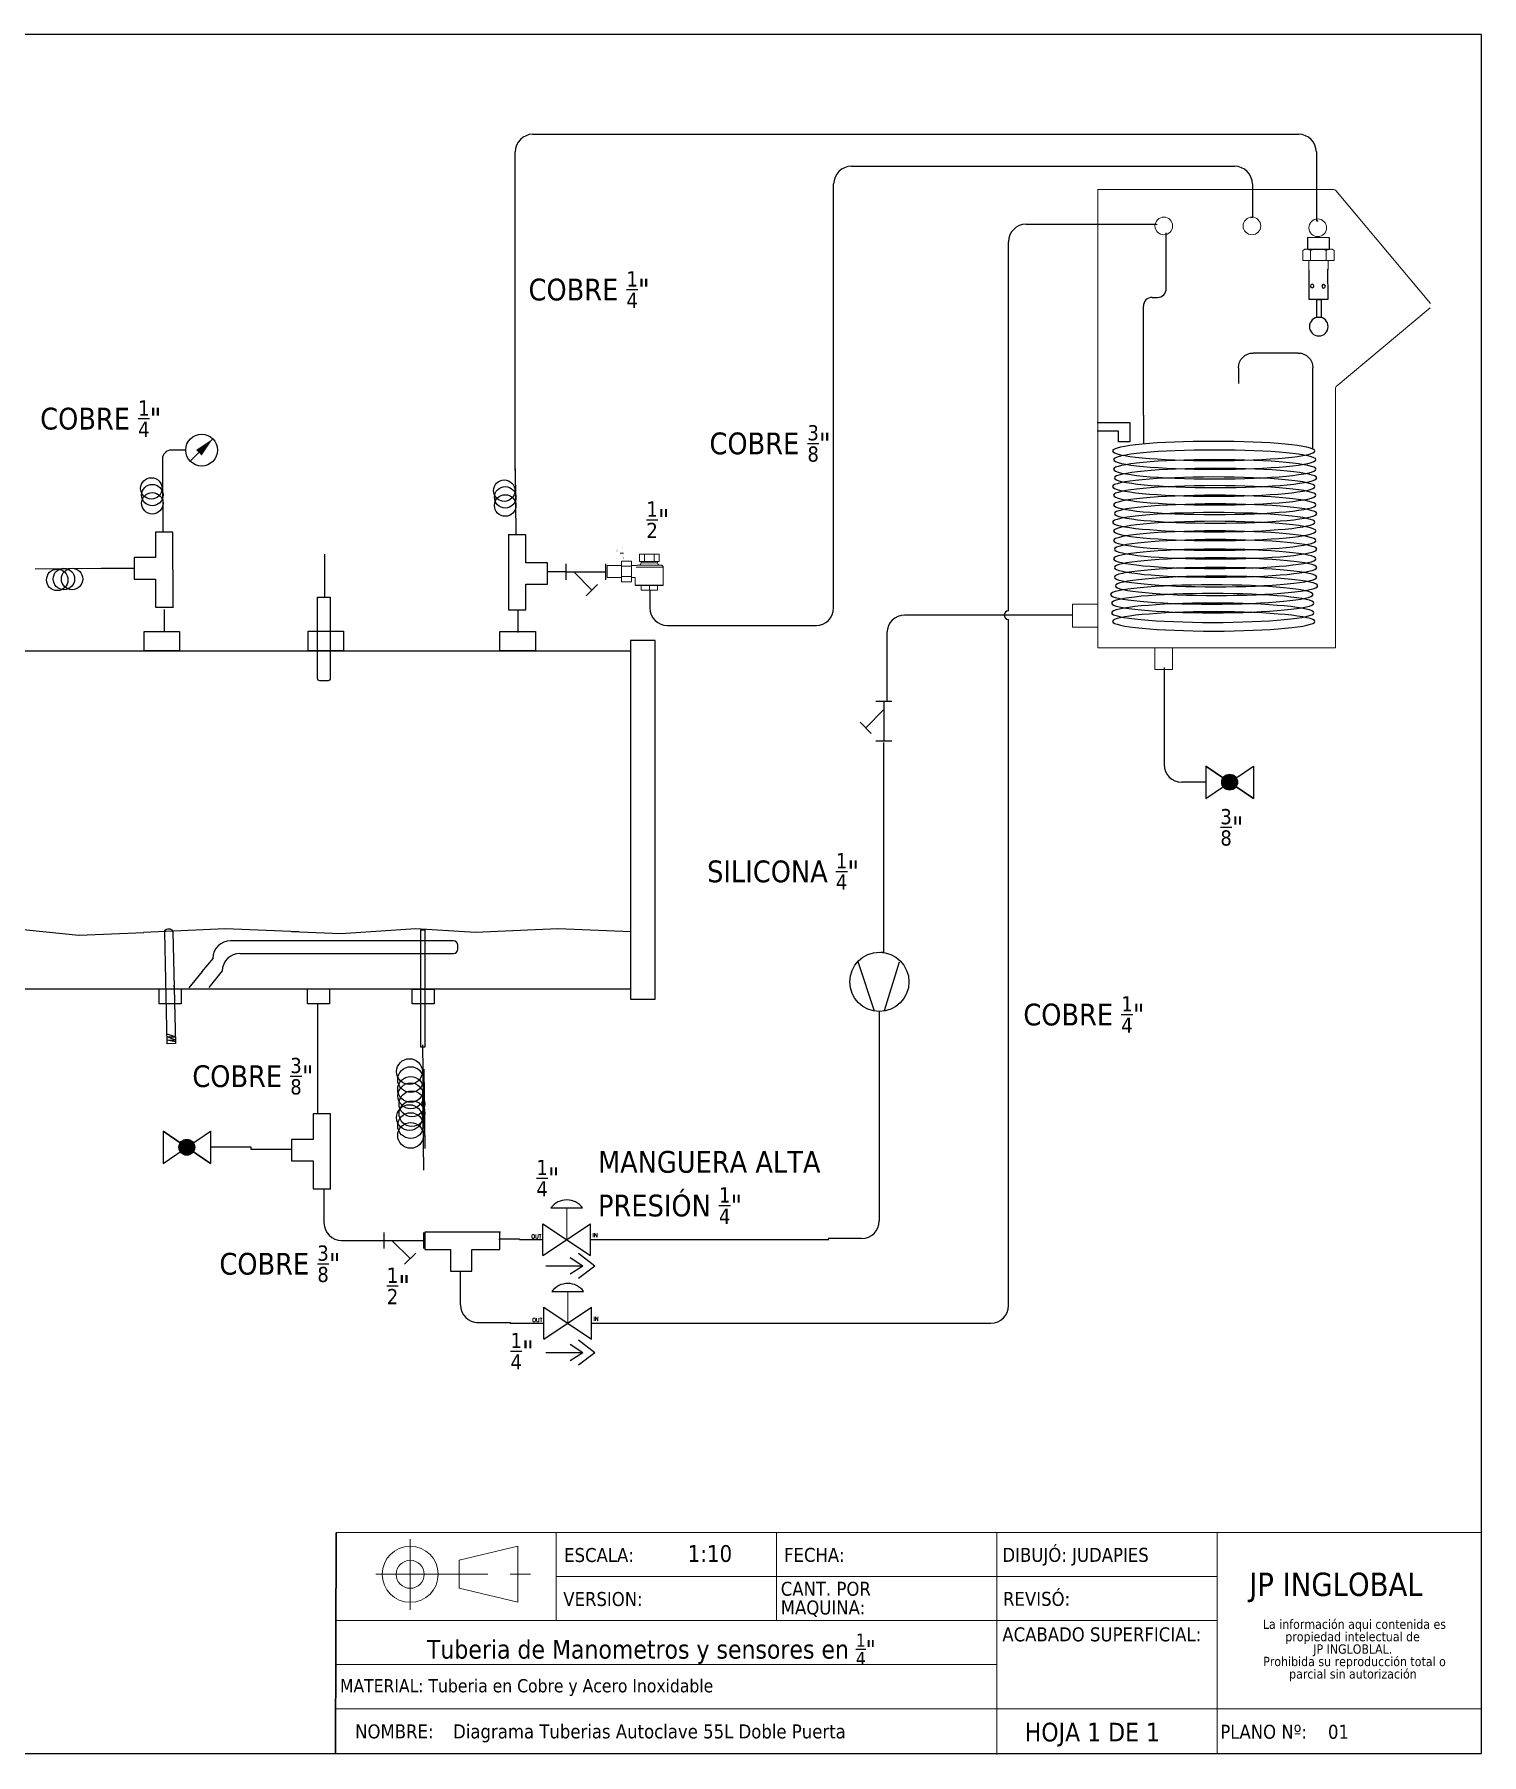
# Model space of a CAD drawing. Header units: millimetres. Extents: x 15 to 265, y 10 to 205.
# Drawn here: x 100.8 to 265, y 9.9 to 205 of the extents above; entities that cross this region are included whole.
import ezdxf
from ezdxf.enums import TextEntityAlignment as Align

# ---------------------------------------------------------------- set-up
doc = ezdxf.new("R2010")
doc.units = ezdxf.units.MM
doc.linetypes.add('CENTERX2', pattern=[20.32, 12.7, -2.54, 2.54, -2.54])
for name, color, linetype in [('CONTORNO', 179, 'Continuous'), ('SYMS', 7, 'Continuous'), ('TERMS', 123, 'Continuous'), ('WIRENO', 250, 'Continuous'), ('WIRES', 7, 'Continuous')]:
    doc.layers.add(name, color=color, linetype=linetype)
doc.styles.add('SLDTEXTSTYLE0', font='tahoma.ttf')
doc.styles.add('SLDTEXTSTYLE1', font='tahomabd.ttf')
doc.styles.get("Standard").update_dxf_attribs({"font": 'tahoma.ttf'})
doc.styles.add('WD', font='romans.shx')

# ---------------------------------------------------------------- blocks, each defined once
blk = doc.blocks.new('SW_NOTE_2')
at = {"layer": 'CONTORNO', "color": 0, "char_height": 1.0583, "attachment_point": 2, "style": 'SLDTEXTSTYLE0'}
for s, insert in [('La información aqui contenida es ', (10.29, 1.34)), ('propiedad intelectual de', (10.08, -0.07)), ('JP INGLOBLAL.', (10.1, -1.48)), ('Prohibida su reproducción total o ', (10.3, -2.89)), ('parcial sin autorización', (10.12, -4.3))]:
    blk.add_mtext(s, dxfattribs=dict(at, insert=insert))
blk = doc.blocks.new('SW_NOTE_4')
at = {"color": 0, "linetype": 'Continuous', "lineweight": 0, "char_height": 1.587, "attachment_point": 1, "style": 'SLDTEXTSTYLE0'}
for s, insert in [('CANT. POR ', (0, 2.02)), ('MAQUINA:', (0, -0.1))]:
    blk.add_mtext(s, dxfattribs=dict(at, insert=insert))
blk = doc.blocks.new('TanqueDoblePuerta')
at = {"layer": 'WIRENO'}
for points in [[(276.38, 138.92), (273.54, 138.92), (273.54, 97.82), (276.38, 97.82)], [(350.35, 138.92), (347.52, 138.92), (347.52, 97.82), (350.35, 97.82)], [(276.38, 137.74), (347.52, 137.74), (347.52, 99), (276.38, 99)]]:
    blk.add_lwpolyline(points, close=True, dxfattribs=at)
blk = doc.blocks.new('HGVA1_DIAPHRAGM_VALVE2')
at = {"color": 7, "linetype": 'Continuous', "lineweight": 0, "ltscale": 3.2258}
for p, q in [((-0.25, 0.5), (0.25, 0.5)), ((0, 0), (0, 0.5))]:
    blk.add_line(p, q, dxfattribs=at)
for p, q in [((-0.375, -0.25), (-0.375, 0.25)), ((-0.375, -0.25), (0.375, 0.25)), ((-0.375, 0.25), (0.375, -0.25)), ((0.375, -0.25), (0.375, 0.25))]:
    blk.add_line(p, q)
at = {"ltscale": 25.4, "flags": 128}
blk.add_lwpolyline([(0.25, 0.5, 0.5), (-0.25, 0.5)], format="xyb", close=True, dxfattribs=at)
at = {"style": 'WD', "flags": 1}
for tag, p in [('INST', (-0.469, 0.748)), ('LOC', (-0.469, 0.587)), ('TAG1', (-0.469, 0.378))]:
    blk.add_attdef(tag, text='', height=0.125, dxfattribs=at).set_placement(p, align=Align.RIGHT)
at = {"style": 'WD'}
blk.add_attdef('XREF', text='', height=0.0625, rotation=0.0625, dxfattribs=at).set_placement((0.518, 0.271), align=Align.TOP_CENTER)
blk.add_attdef('TERM01', text='', height=0.0625, dxfattribs=at).set_placement((-0.399, 0.018), align=Align.RIGHT)
for tag, p, height in [('X4TERM01', (-0.375, 0), 0.005), ('X1TERM02', (0.375, 0), 0.005), ('TERM02', (0.406, 0.036), 0.0625), ('RATING1', (0.388, -0.162), 0.125), ('DESC1', (0.388, -0.378), 0.125), ('DESC2', (0.388, -0.562), 0.125), ('WDTAGALT', (0.388, -0.907), 0.125), ('DESC3', (0.388, -0.752), 0.125)]:
    blk.add_attdef(tag, p, '', height=height, dxfattribs=at)
at = {"style": 'WD', "flags": 1}
for tag, p in [('WDTYPE', (-0.154, -0.127)), ('FAMILY', (-0.143, -0.17)), ('CAT', (-0.143, -0.215)), ('MFG', (-0.141, -0.246)), ('ASSYCODE', (-0.113, -0.275))]:
    blk.add_attdef(tag, text='', height=0.01, dxfattribs=at).set_placement(p, align=Align.CENTER)
blk = doc.blocks.new('HST1_STRAINER_Y_TYPE')
at = {"ltscale": 3.2258}
for p, q in [((0, 0.125), (0, -0.125)), ((0.625, 0.125), (0.625, -0.125)), ((0, 0), (0.625, 0)), ((0.125, 0), (0.412, -0.287)), ((0.324, -0.376), (0.501, -0.199))]:
    blk.add_line(p, q, dxfattribs=at)
at = {"style": 'WD', "flags": 1}
for tag, height, p in [('INST', 0.125, (0.33, 0.71)), ('LOC', 0.125, (0.306, 0.549)), ('TAG1', 0.125, (0.324, 0.34)), ('FAMILY', 0.01, (1.09, 0.044)), ('CAT', 0.01, (1.09, -0.001)), ('WDTYPE', 0.01, (1.102, -0.093)), ('MFG', 0.01, (1.092, -0.032)), ('ASSYCODE', 0.01, (1.12, -0.061))]:
    blk.add_attdef(tag, text='', height=height, dxfattribs=at).set_placement(p, align=Align.CENTER)
at = {"style": 'WD'}
for tag, height, p in [('WDTAGALT', 0.125, (0.035, 0.2)), ('TERM01', 0.0625, (-0.024, 0.018))]:
    blk.add_attdef(tag, text='', height=height, dxfattribs=at).set_placement(p, align=Align.RIGHT)
for tag, p, height in [('RATING1', (0.6, 0.18), 0.125), ('X4TERM01', (0, 0), 0.005), ('X1TERM03', (0.625, 0), 0.005), ('TERM03', (0.632, 0.013), 0.0625), ('DESC1', (-0.666, -0.258), 0.125), ('DESC2', (-0.666, -0.442), 0.125), ('DESC3', (-0.666, -0.632), 0.125), ('X8TERM02', (0.412, -0.287), 0.005), ('TERM02', (0.447, -0.365), 0.0625)]:
    blk.add_attdef(tag, p, '', height=height, dxfattribs=at)
blk.add_attdef('XREF', text='', height=0.0625, rotation=0.0625, dxfattribs=at).set_placement((0.649, -0.434), align=Align.TOP_CENTER)
blk = doc.blocks.new('TT')
at = {"layer": 'WIRENO'}
for p, q in [((59.03, 150.75), (59.05, 142.17)), ((61.02, 150.66), (59.05, 150.66)), ((61.02, 147.48), (61.02, 150.66)), ((63.45, 147.48), (61.02, 147.48)), ((63.45, 145.05), (63.45, 147.48)), ((61.02, 142.17), (61.02, 145.05)), ((61.02, 145.05), (63.45, 145.05)), ((59.05, 142.17), (61.02, 142.17))]:
    blk.add_line(p, q, dxfattribs=at)
blk = doc.blocks.new('Nivel')
at = {"layer": 'WIRENO'}
for p, q in [((103.38, 60.01), (103.74, 61.39)), ((103.74, 61.39), (103.74, 60.1)), ((103.74, 60.1), (104.25, 61.39)), ((104.25, 61.39), (104.25, 60.07)), ((104.25, 60.07), (104.74, 61.36))]:
    blk.add_line(p, q, dxfattribs=at)
blk.add_lwpolyline([(103.12, 61.39), (121.77, 61.39, -0.414214), (122.27, 60.89), (122.27, 60.54, -0.414214), (121.77, 60.04), (103.12, 60.04)], format="xyb", close=True, dxfattribs=at)
blk = doc.blocks.new('ColaMarrano')
at = {"layer": 'WIRENO'}
blk.add_line((96.3, 200.92), (96.42, 188.45), dxfattribs=at)
for centre in [(94.22, 196.73), (94.4, 195.47), (94.4, 193.92)]:
    blk.add_circle(centre, 2.03, dxfattribs=at)
blk = doc.blocks.new('termos')
at = {"layer": 'WIRENO'}
blk.add_lwpolyline([(133.51, 89.72), (133.96, 89.72), (133.96, 76.41), (133.51, 76.41)], close=True, dxfattribs=at)
at = {"layer": 'WIRENO', "xscale": 0.72, "yscale": 0.72, "zscale": 0.72}
for p in [(64.38, -68.01), (64.53, -70.76), (64.38, -73.23)]:
    blk.add_blockref('ColaMarrano', p, dxfattribs=at)
blk = doc.blocks.new('Bomba Vacio')
at = {"layer": 'WIRENO'}
for p, q in [((222.52, 152.69), (218.83, 163.9)), ((224.82, 152.84), (228.2, 163.9))]:
    blk.add_line(p, q, dxfattribs=at)
blk.add_circle((223.65, 159.36), 6.72, dxfattribs=at)
blk = doc.blocks.new('reservorioInox')
at = {"color": 7, "linetype": 'Continuous', "lineweight": 15}
for p, q in [((300.84, 202.67), (300.84, 202.97)), ((300.84, 202.97), (301.54, 202.97)), ((354.35, 202.97), (301.54, 202.97)), ((300.84, 202.67), (300.84, 202.17)), ((300.84, 202.17), (300.84, 102.97)), ((376.37, 177.12), (354.89, 202.72)), ((354.98, 158.26), (376.28, 176.13)), ((354.84, 102.97), (354.84, 157.96)), ((300.84, 108.87), (295.14, 108.87)), ((295.14, 103.67), (295.14, 108.87)), ((295.14, 103.67), (300.84, 103.67)), ((300.84, 102.97), (300.84, 100)), ((354.84, 102.97), (354.84, 100)), ((300.84, 100), (300.84, 99.6)), ((300.84, 98.97), (300.84, 99.6)), ((301.84, 98.97), (300.84, 98.97)), ((301.84, 98.97), (353.84, 98.97)), ((313.84, 98.97), (313.84, 94.07)), ((317.84, 94.07), (317.84, 98.97)), ((354.84, 98.97), (353.84, 98.97)), ((354.84, 100), (354.84, 99.6)), ((354.84, 99.6), (354.84, 98.97)), ((317.84, 94.07), (313.84, 94.07))]:
    blk.add_line(p, q, dxfattribs=at)
for p, q in [((300.71, 150.06), (308.14, 150.06)), ((308.14, 150.06), (308.14, 145.7)), ((305.59, 148.13), (300.75, 148.13)), ((305.59, 145.7), (305.59, 148.13)), ((308.14, 145.7), (305.59, 145.7))]:
    blk.add_line(p, q)
for centre in [(315.84, 194.68), (335.84, 194.68), (350.77, 194.27)]:
    blk.add_circle(centre, 2, dxfattribs=at)
for centre, radius, start, end in [((354.35, 202.27), 0.7, 40, 90), ((355.24, 157.96), 0.4, 130, 180)]:
    blk.add_arc(centre, radius, start, end, dxfattribs=at)
blk = doc.blocks.new('serpentin')
at = {"layer": 'WIRENO'}
for centre in [(231.03, 180.84), (230.9, 179.67), (230.9, 178.37), (230.77, 177.2), (231.03, 176.03), (230.9, 174.86), (230.9, 173.56), (230.77, 172.39), (231.03, 171.22), (230.9, 170.04), (230.9, 168.74), (230.77, 167.57), (230.9, 166.27), (230.77, 165.1), (230.77, 163.8), (230.64, 162.63), (231.29, 161.46), (231.16, 160.29), (231.16, 158.99), (231.03, 157.82)]:
    blk.add_ellipse(centre, major_axis=(13.67, 0), ratio=0.095202, dxfattribs=at)
at = {"layer": 'WIRES'}
for p, q in [((219.63, 194.07), (225.69, 194.07)), ((217.63, 181.09), (217.63, 192.07)), ((227.69, 192.07), (227.69, 189.95)), ((240.53, 185.68), (240.53, 181.75))]:
    blk.add_line(p, q, dxfattribs=at)
for centre, start, end in [((219.63, 192.07), 90, 180), ((225.69, 192.07), 0, 90)]:
    blk.add_arc(centre, 2, start, end, dxfattribs=at)
blk = doc.blocks.new('HGVA1_BALL_VALVE')
h = blk.add_hatch(color=256)
edge = h.paths.add_edge_path()
edge.add_arc((0, 0), 0.125, 0, 360)
at = {"ltscale": 3.2258}
for p, q in [((-0.375, 0.254), (0.375, -0.254)), ((-0.375, -0.254), (0.375, 0.254)), ((-0.375, 0.254), (-0.375, -0.254)), ((0.375, 0.254), (0.375, -0.254))]:
    blk.add_line(p, q, dxfattribs=at)
at = {"ltscale": 25.4, "flags": 128}
blk.add_lwpolyline([(0.375, 0.254), (0.375, -0.254), (-0.375, 0.254), (-0.375, -0.254)], close=True, dxfattribs=at)
at = {"ltscale": 3.2258}
blk.add_circle((0, 0), 0.125, dxfattribs=at)
at = {"ltscale": 25.4}
blk.add_circle((0, 0), 0.125, dxfattribs=at)
at = {"style": 'WD', "flags": 1}
for tag, height, p in [('LOC', 0.125, (0.011, 0.516)), ('INST', 0.125, (0.028, 0.678)), ('TAG1', 0.125, (0, 0.307)), ('FAMILY', 0.01, (-0.482, -0.121)), ('WDTYPE', 0.01, (-0.475, -0.062)), ('CAT', 0.01, (-0.482, -0.165)), ('MFG', 0.01, (-0.481, -0.197)), ('ASSYCODE', 0.01, (-0.453, -0.226))]:
    blk.add_attdef(tag, text='', height=height, dxfattribs=at).set_placement(p, align=Align.CENTER)
at = {"style": 'WD'}
blk.add_attdef('XREF', text='', height=0.0625, rotation=0.0625, dxfattribs=at).set_placement((0.541, 0.293), align=Align.TOP_CENTER)
blk.add_attdef('TERM01', text='', height=0.0625, dxfattribs=at).set_placement((-0.399, 0.018), align=Align.RIGHT)
for tag, p, height in [('X4TERM01', (-0.375, 0), 0.005), ('X8TERM02', (0, 0), 0.005), ('TERM02', (0.052, -0.037), 0.0625), ('X1TERM03', (0.375, 0), 0.005), ('TERM03', (0.406, 0.036), 0.0625), ('RATING1', (0.409, -0.162), 0.125), ('DESC1', (0.409, -0.341), 0.125), ('DESC2', (0.409, -0.525), 0.125), ('WDTAGALT', (0.409, -0.873), 0.125), ('DESC3', (0.409, -0.715), 0.125)]:
    blk.add_attdef(tag, p, '', height=height, dxfattribs=at)
blk = doc.blocks.new('PT100')
at = {"layer": 'WIRENO'}
blk.add_line((95.33, 58.1), (85.69, 58.1), dxfattribs=at)
blk.add_lwpolyline([(95.5, 59.35), (113.92, 59.35, -0.414214), (114.42, 58.85), (114.42, 56.97, -0.414214), (113.92, 56.47), (95.5, 56.47)], format="xyb", close=True, dxfattribs=at)
blk = doc.blocks.new('Valvula Tipo Anillo')
for p, q in [((7.88, 11.213), (7.88, 11.519)), ((7.88, 11.519), (8.084, 11.519)), ((8.084, 11.519), (8.079, 11.203))]:
    blk.add_line(p, q)
at = {"color": 7, "linetype": 'Continuous', "lineweight": 15}
for p, q in [((7.878, 11.21), (7.878, 11.113)), ((8.084, 11.113), (8.084, 11.21)), ((7.816, 11.006), (7.816, 11.113)), ((7.898, 11.113), (7.816, 11.113)), ((7.898, 11.006), (7.898, 11.113)), ((8.063, 11.113), (7.898, 11.113)), ((8.063, 11.006), (8.063, 11.113)), ((8.146, 11.113), (8.063, 11.113)), ((8.146, 11.006), (8.146, 11.113)), ((7.816, 11.006), (7.838, 10.994)), ((7.838, 10.994), (7.857, 10.994)), ((7.857, 10.994), (7.981, 10.994)), ((7.981, 10.994), (8.105, 10.994)), ((8.105, 10.994), (8.124, 10.994)), ((8.124, 10.994), (8.146, 11.006))]:
    blk.add_line(p, q, dxfattribs=at)
for points in [[(7.962, 11.521), (8.01, 11.521), (8.01, 11.713), (7.962, 11.713)], [(8.097, 10.995), (8.097, 10.873), (7.867, 10.871), (7.867, 10.993)]]:
    blk.add_lwpolyline(points, close=True)
for centre, radius in [((7.984, 11.807), 0.0981), ((7.914, 11.381), 0.0185), ((8.035, 11.384), 0.0185)]:
    blk.add_circle(centre, radius)
for points, knots in [([(7.857, 10.994), (7.854, 10.994), (7.85, 10.994), (7.843, 10.995), (7.84, 10.996), (7.829, 10.999), (7.823, 11.002), (7.816, 11.006)], [0, 0, 0, 0, 0.25, 0.25, 0.5, 0.5, 1, 1, 1, 1]), ([(7.898, 11.006), (7.892, 11.002), (7.885, 10.999), (7.871, 10.995), (7.864, 10.994), (7.857, 10.994)], [0, 0, 0, 0, 0.5, 0.5, 1, 1, 1, 1]), ([(7.898, 11.006), (7.912, 11.002), (7.926, 10.999), (7.953, 10.995), (7.967, 10.994), (7.981, 10.994)], [0, 0, 0, 0, 0.5, 0.5, 1, 1, 1, 1]), ([(7.981, 10.994), (7.995, 10.994), (8.009, 10.995), (8.036, 10.999), (8.05, 11.002), (8.063, 11.006)], [0, 0, 0, 0, 0.5, 0.5, 1, 1, 1, 1]), ([(8.105, 10.994), (8.101, 10.994), (8.098, 10.994), (8.091, 10.995), (8.087, 10.996), (8.077, 10.999), (8.07, 11.002), (8.063, 11.006)], [0, 0, 0, 0, 0.25, 0.25, 0.5, 0.5, 1, 1, 1, 1]), ([(8.146, 11.006), (8.139, 11.002), (8.132, 10.999), (8.119, 10.995), (8.112, 10.994), (8.105, 10.994)], [0, 0, 0, 0, 0.5, 0.5, 1, 1, 1, 1])]:
    blk.add_open_spline(points, degree=3, knots=knots, dxfattribs=at)
blk = doc.blocks.new('HME1_PRESS_M')
blk.add_line((0.036, -0.088), (0.213, 0.089))
blk.add_circle((0.125, 0), 0.125)
blk.add_solid([(0.082, 0.002), (0.126, -0.042), (0.213, 0.089)])
at = {"style": 'WD', "width": 0.7}
for tag, p in [('INST', (0.125, 0.5)), ('LOC', (0.125, 0.344)), ('TAG1', (0.125, 0.188)), ('DESC1', (0.125, -0.344)), ('DESC2', (0.125, -0.5)), ('DESC3', (0.125, -0.656)), ('WDTAGALT', (0.125, -0.812))]:
    blk.add_attdef(tag, text='', height=0.125, dxfattribs=at).set_placement(p, align=Align.CENTER)
blk.add_attdef('TERM01', text='', height=0.0625, dxfattribs=at).set_placement((-0.032, 0.031), align=Align.RIGHT)
at = {"style": 'WD'}
for tag, p, height, flags in [('X4TERM01', (0, 0), 0.005, 1), ('WDTYPE', (0.062, 0.062), 0.01, 1), ('WDBLKNAM', (0.134, 0.001), 0.01, 9), ('X1TERM02', (0.248, 0), 0.005, 1), ('FAMILY', (0.13, -0.035), 0.01, 9)]:
    blk.add_attdef(tag, p, '', height=height, dxfattribs=dict(at, flags=flags))
at = {"style": 'WD', "width": 0.7}
for tag, p, height in [('TERM02', (0.28, 0.031), 0.0625), ('RATING1', (0.281, -0.188), 0.125)]:
    blk.add_attdef(tag, p, '', height=height, dxfattribs=at)
at = {"style": 'WD'}
blk.add_attdef('XREF', text='', height=0.0625, dxfattribs=at).set_placement((-0.031, -0.125), align=Align.RIGHT)
at = {"linetype": 'Continuous', "style": 'WD', "flags": 9}
for tag, p in [('MFG', (0.128, -0.085)), ('ASSYCODE', (0.13, -0.103)), ('CAT', (0.13, -0.066))]:
    blk.add_attdef(tag, p, '', height=0.01, dxfattribs=at)
blk = doc.blocks.new('Trampo')
for points in [[(117.2, 260.5), (116.2, 260.5), (116.2, 260.5), (116.6, 260.5), (116.6, 263.5), (116.2, 263), (116.1, 263.1), (116.7, 263.6), (116.7, 263.6), (116.7, 260.5), (117.2, 260.5)], [(119.7, 262.2), (119, 260.7), (118.9, 260.7), (119.6, 262.2)], [(120.5, 262.2), (119.7, 260.7), (119.6, 260.7), (120.4, 262.2)], [(117.7, 258.3), (117.2, 257.8), (116.2, 257.8), (115.7, 257.3), (115.7, 256.3), (117.7, 256.3), (117.7, 256.3), (115.6, 256.3), (115.6, 257.3), (116.2, 257.9), (117.2, 257.9), (117.7, 258.4), (117.7, 258.9), (117.2, 259.3), (116.2, 259.3), (115.7, 258.8), (115.6, 258.9), (116.2, 259.4), (117.2, 259.4), (117.7, 258.9)]]:
    blk.add_hatch(color=7).paths.add_polyline_path(points)
at = {"color": 7, "linetype": 'Continuous', "lineweight": 15}
for points in [[(90.5, 251.1), (90.5, 239.8), (90.5, 239.8)], [(92, 252.5), (106.7, 252.5), (106.7, 252.5)], [(93.1, 259.5), (105.5, 259.5), (105.5, 254.7), (93.1, 254.7)], [(93.1, 254.7), (93.1, 259.5), (93.1, 259.5)], [(94.2, 254.7), (94.2, 254), (94.2, 254)], [(96.2, 254.7), (96.2, 259.5), (96.2, 259.5)], [(102.4, 254.7), (102.4, 259.5), (102.4, 259.5)], [(104.5, 254), (104.5, 254.7), (104.5, 254.7)], [(110.7, 252.3), (107.4, 252.3), (107.4, 252.3)], [(117, 255), (110.7, 255), (110.7, 241.9), (117, 241.9)], [(117, 251.8), (110.7, 251.8), (110.7, 251.8)], [(117, 255), (117, 241.9), (117, 241.9)], [(126.1, 252.3), (117, 252.3), (117, 252.3)], [(126.1, 252.3), (126.1, 244.6), (126.1, 244.6)], [(107.9, 239.7), (90.7, 239.7), (90.7, 239.7)], [(104.5, 239.7), (104.5, 236.7), (94.2, 236.7), (94.2, 239.7)], [(99.3, 239.7), (99.3, 236.7), (99.3, 236.7)], [(108.2, 239.8), (108.2, 244.6), (108.2, 244.6)], [(108.2, 244.6), (110.7, 244.6), (110.7, 244.6)], [(117, 245.2), (110.7, 245.2), (110.7, 245.2)], [(117, 244.6), (126.1, 244.6), (126.1, 244.6)]]:
    blk.add_lwpolyline(points, dxfattribs=at)
at = {"color": 8, "linetype": 'Continuous', "lineweight": 15}
for points in [[(107.6, 251.1), (90.5, 251.1), (90.5, 251.1)], [(94.2, 254), (104.5, 254), (104.5, 254)], [(90.5, 239.8), (108.2, 239.8), (108.2, 239.8)]]:
    blk.add_lwpolyline(points, dxfattribs=at)
at = {"color": 7, "linetype": 'Continuous', "lineweight": 20}
blk.add_lwpolyline([(115.6, 260), (117.7, 260), (117.7, 260)], dxfattribs=at)
at = {"color": 7, "linetype": 'Continuous', "lineweight": 15}
for points in [[(91.9, 252.5), (91.1, 252.5), (90.5, 251.9), (90.5, 251.1)], [(92.7, 252.5), (93.5, 252.5), (94.1, 253.2), (94.1, 254)], [(104.5, 254), (104.5, 253.2), (105.1, 252.5), (105.9, 252.5)], [(107.4, 252.3), (107.1, 252.5), (106.9, 252.5), (106.6, 252.5)], [(90.5, 239.9), (90.5, 239.7), (90.6, 239.7), (90.7, 239.7)], [(107.9, 239.7), (108, 239.7), (108.1, 239.7), (108.1, 239.9)]]:
    blk.add_open_spline(points, degree=3, dxfattribs=at)
blk = doc.blocks.new('HCN2PJ')
for p, q in [((-0.031, 0), (-0.125, 0.062)), ((-0.031, 0), (-0.125, -0.062)), ((-0.031, 0), (-0.094, 0)), ((0.062, 0), (-0.062, 0.094)), ((0.062, 0), (-0.062, -0.094))]:
    blk.add_line(p, q)
at = {"style": 'WD', "width": 0.7}
for tag, p in [('INST', (0.094, 0.85)), ('LOC', (0.094, 0.68)), ('DESC1', (0.094, 0.511)), ('DESC2', (0.094, 0.354))]:
    blk.add_attdef(tag, p, '', height=0.125, dxfattribs=at)
at = {"style": 'WD'}
for tag, p, height in [('X2LINK', (-0.062, 0.125), 0.01), ('TAG2', (0.094, 0.094), 0.125), ('X8LINK', (-0.062, -0.125), 0.01)]:
    blk.add_attdef(tag, p, '', height=height, dxfattribs=at)
for tag, p, height, flags in [('FAMILY', (0.048, 0.121), 0.01, 9), ('X4TERMDESC01', (-0.113, 0.019), 0.01, 1), ('X4TERM01', (-0.094, 0), 0.0125, 1), ('X1TERM02', (0.062, 0), 0.0125, 1), ('X1TERMDESC02', (0.067, 0.014), 0.01, 1)]:
    blk.add_attdef(tag, p, '', height=height, dxfattribs=dict(at, flags=flags))
at = {"linetype": 'Continuous', "style": 'WD', "flags": 8}
blk.add_attdef('TERM01', text='', height=0.125, dxfattribs=at).set_placement((-0.156, -0.047), align=Align.TOP_RIGHT)
blk.add_attdef('TERM02', text='', height=0.125, dxfattribs=at).set_placement((0.062, -0.047), align=Align.TOP_LEFT)

msp = doc.modelspace()

# ---------------------------------------------------------------- linework, layer by layer
at = {"color": 7, "linetype": 'Continuous'}
for p, q in [((265, 205), (15, 205)), ((265, 10), (265, 205)), ((15, 10), (265, 10))]:
    msp.add_line(p, q, dxfattribs=at)
at = {"color": 7, "linetype": 'CENTERX2', "lineweight": 0}
for p, q in [((265, 51.17), (265, 10)), ((143.43, 34.29), (143.43, 26.3)), ((139.53, 30.32), (157.1, 30.32)), ((134.96, 10), (265, 10))]:
    msp.add_line(p, q, dxfattribs=at)
at = {"color": 7, "linetype": 'Continuous', "lineweight": 30}
msp.add_line((135.02, 34.97), (134.96, 10), dxfattribs=at)
at = {"color": 7, "linetype": 'Continuous', "lineweight": 0}
for p, q in [((265, 35.07), (135, 35.07)), ((155.64, 33.5), (148.97, 31.91)), ((155.64, 27.15), (155.64, 33.5)), ((160, 35.09), (160, 25.07)), ((185, 35.07), (185, 25.07)), ((210, 35.07), (210, 9.87)), ((235, 35.07), (235, 9.9)), ((148.97, 31.91), (148.97, 28.74)), ((235, 30.07), (160, 30.07)), ((148.97, 28.74), (155.64, 27.15)), ((235, 25.07), (134.99, 25.07)), ((210, 20.07), (134.99, 20.07)), ((265, 15.07), (134.99, 15.07))]:
    msp.add_line(p, q, dxfattribs=at)
for radius in [3.18, 1.59]:
    msp.add_circle((143.43, 30.32), radius, dxfattribs=at)
at = {"layer": 'WIRENO'}
for p, q in [((105.84, 102.79), (98.06, 103.58)), ((113.16, 103.16), (122.48, 103.56)), ((122.48, 103.56), (130.79, 103.23)), ((135.57, 103), (144.06, 103.56)), ((144.06, 103.56), (150.84, 103.16)), ((150.84, 103.16), (160.17, 103.56)), ((160.17, 103.56), (168.48, 103.23)), ((113.2, 103.08), (105.86, 102.8)), ((148.33, 102.19), (123.05, 102.19)), ((129.95, 103.24), (135.57, 103)), ((148.83, 101.25), (148.83, 101.69)), ((121.06, 100.21), (119.8, 98.71)), ((124.11, 100.75), (148.33, 100.75)), ((119.82, 98.71), (118.33, 96.85)), ((122.1, 98.76), (120.6, 96.89)), ((116.62, 97.13), (116.61, 96.93))]:
    msp.add_line(p, q, dxfattribs=at)
for points in [[(113.25, 137.28), (117.27, 137.28), (117.27, 135.07), (113.25, 135.07)], [(131.84, 137.29), (135.87, 137.29), (135.87, 135.08), (131.84, 135.08)], [(153.62, 137.27), (157.64, 137.27), (157.64, 135.06), (153.62, 135.06)], [(114.94, 96.72), (117.43, 96.72), (117.43, 95.04), (114.94, 95.04)], [(131.79, 96.72), (134.28, 96.72), (134.28, 95.04), (131.79, 95.04)], [(143.65, 96.71), (146.14, 96.71), (146.14, 95.03), (143.65, 95.03)]]:
    msp.add_lwpolyline(points, close=True, dxfattribs=at)
for centre, radius, start, end in [((123.05, 100.19), 2, 90, 180), ((148.33, 101.69), 0.5, 0, 90), ((124.11, 98.75), 2, 90, 180), ((148.33, 101.25), 0.5, 270, 0)]:
    msp.add_arc(centre, radius, start, end, dxfattribs=at)
at = {"layer": 'WIRES'}
for p, q in [((157.35, 193.67), (244.25, 193.67)), ((155.35, 155.54), (155.35, 191.67)), ((246.25, 191.67), (246.25, 183.86)), ((193.48, 190.04), (236.99, 190.04)), ((191.48, 139.93), (191.48, 188.04)), ((238.99, 188.04), (238.99, 184.23)), ((213.32, 183.47), (228.1, 183.47)), ((228.1, 183.47), (228.1, 183.38)), ((238.99, 184.23), (238.81, 184.23)), ((246.25, 183.86), (246.44, 183.86)), ((229.22, 176.17), (229.22, 182.5)), ((211.32, 139.61), (211.32, 181.47)), ((226.62, 161.81), (226.62, 174.17)), ((227.62, 175.17), (228.22, 175.17)), ((115.32, 156.84), (115.32, 156.02)), ((117.96, 157.84), (116.32, 157.84)), ((108.35, 144.44), (112.09, 144.44)), ((161.08, 144.03), (159.01, 144.03)), ((159.01, 144.03), (159.01, 144)), ((170.63, 141.98), (170.63, 139.93)), ((115.51, 139.14), (115.51, 137.28)), ((115.52, 139.76), (115.52, 139.14)), ((155.63, 139.75), (155.63, 137.17)), ((218.59, 139.12), (199.53, 139.12)), ((211.32, 60.81), (211.32, 138.62)), ((172.58, 137.93), (189.48, 137.93)), ((197.53, 137.12), (197.53, 129.31)), ((228.98, 133.19), (228.98, 122.17)), ((197.53, 129.31), (197.18, 129.31)), ((197.15, 124.68), (197.15, 100.84)), ((233.71, 120.17), (230.98, 120.17)), ((197.15, 100.84), (196.83, 100.84)), ((132.93, 95.04), (132.93, 82.53)), ((196.65, 94.18), (196.65, 70.41)), ((125.38, 78.76), (120.79, 78.76)), ((125.38, 78.5), (125.38, 78.76)), ((129.98, 78.5), (125.38, 78.5)), ((133.65, 74.05), (133.65, 70.19)), ((153.54, 68.36), (153.54, 68.25)), ((153.54, 68.36), (155.82, 68.36)), ((155.82, 68.36), (155.82, 68.29)), ((194.65, 68.41), (190.85, 68.41)), ((135.65, 68.19), (140.45, 68.19)), ((155.82, 68.29), (158.5, 68.29)), ((163.9, 68.29), (190.92, 68.29)), ((149.14, 60.88), (149.14, 64.7)), ((162.06, 65.29), (158.82, 65.29)), ((150.95, 58.89), (154.78, 58.89)), ((154.78, 58.89), (154.78, 58.81)), ((154.78, 58.81), (158.61, 58.81)), ((164.01, 58.81), (209.32, 58.81)), ((162.06, 55.46), (158.82, 55.46))]:
    msp.add_line(p, q, dxfattribs=at)
for centre, radius, start, end in [((157.35, 191.67), 2, 90, 180), ((244.25, 191.67), 2, 0, 90), ((193.48, 188.04), 2, 90, 180), ((236.99, 188.04), 2, 0, 90), ((213.32, 181.47), 2, 90, 180), ((228.22, 176.17), 1, 270, 0), ((227.62, 174.17), 1, 90, 180), ((116.32, 156.84), 1, 90, 180), ((172.63, 139.93), 2, 180, 270), ((189.48, 139.93), 2, 270, 0), ((199.53, 137.12), 2, 90, 180), ((211.33, 139.12), 0.5, 90, 270), ((230.98, 122.17), 2, 180, 270), ((194.65, 70.41), 2, 270, 0), ((135.65, 70.19), 2, 180, 270), ((151.14, 60.88), 2, 180, 270), ((209.32, 60.81), 2, 270, 0)]:
    msp.add_arc(centre, radius, start, end, dxfattribs=at)

# ---------------------------------------------------------------- block references
at = {"xscale": -10.8, "yscale": 10.8, "zscale": 10.8, "rotation": 180}
msp.add_blockref('Valvula Tipo Anillo', (160.3, 299.37), dxfattribs=at)
at = {"xscale": -0.17928, "yscale": 0.17928, "zscale": 0.17928}
msp.add_blockref('Trampo', (188.37, 99.53), dxfattribs=at)
at = {"color": 7, "linetype": 'Continuous', "lineweight": 0}
msp.add_blockref('SW_NOTE_4', (185.48, 27.45), dxfattribs=at)
at = {"layer": 'CONTORNO', "color": 7}
msp.add_blockref('SW_NOTE_2', (240.28, 23.85), dxfattribs=at)
at = {"layer": 'SYMS'}
for name, p, xscale, yscale, zscale in [('HME1_PRESS_M', (117.96, 157.84), 14.4, 14.4, 14.4), ('HST1_STRAINER_Y_TYPE', (161.08, 144.03), 7.199999999999999, 7.199999999999999, 7.199999999999999), ('HGVA1_BALL_VALVE', (236.41, 120.17), 7.199999999999999, 7.199999999999999, 7.199999999999999), ('HGVA1_BALL_VALVE', (118.09, 78.76), 7.199999999999999, 7.199999999999999, 7.199999999999999), ('HST1_STRAINER_Y_TYPE', (140.45, 68.19), 7.199999999999999, 7.199999999999999, 7.199999999999999), ('HCN2PJ', (163.47, 65.29), 15, 15, 15), ('HCN2PJ', (163.47, 55.46), 15, 15, 15)]:
    msp.add_blockref(name, p, dxfattribs=dict(at, xscale=xscale, yscale=yscale, zscale=zscale))
at = {"layer": 'SYMS', "xscale": 7.199999999999999, "yscale": 7.199999999999999, "zscale": 7.199999999999999, "rotation": 270}
msp.add_blockref('HST1_STRAINER_Y_TYPE', (197.18, 129.31), dxfattribs=at)
at = {"layer": 'SYMS'}
ref = msp.add_blockref('HGVA1_DIAPHRAGM_VALVE2', (161.2, 68.29), dxfattribs=dict(at, xscale=7.199999999999999, yscale=7.199999999999999, zscale=7.199999999999999))
ref.add_attrib('TERM01', 'OUT', dxfattribs={"layer": 'TERMS', "height": 0.45, "style": 'WD'}).set_placement((158.33, 68.42), align=Align.RIGHT)
ref.add_attrib('TERM02', 'IN', (164.13, 68.55), dxfattribs={"layer": 'TERMS', "height": 0.45, "style": 'WD'})
ref = msp.add_blockref('HGVA1_DIAPHRAGM_VALVE2', (161.31, 58.81), dxfattribs=dict(at, xscale=7.199999999999999, yscale=7.199999999999999, zscale=7.199999999999999))
ref.add_attrib('TERM01', 'OUT', dxfattribs={"layer": 'TERMS', "height": 0.45, "style": 'WD'}).set_placement((158.43, 58.94), align=Align.RIGHT)
ref.add_attrib('TERM02', 'IN', (164.23, 59.07), dxfattribs={"layer": 'TERMS', "height": 0.45, "style": 'WD'})
at = {"layer": 'WIRENO'}
for name, p, xscale, yscale, zscale in [('reservorioInox', (71.02, 85.93), 0.5, 0.5, 0.5), ('serpentin', (428.67, 5.84), -0.84, 0.84, 0.84), ('ColaMarrano', (57.53, 35.46), 0.6, 0.6, 0.6), ('ColaMarrano', (97.57, 35.21), 0.6, 0.6, 0.6), ('TanqueDoblePuerta', (-175.63, -1.3), 0.9900000000000001, 0.9900000000000001, 0.9900000000000001), ('Bomba Vacio', (84.84, 17.84), 0.5, 0.5, 0.5)]:
    msp.add_blockref(name, p, dxfattribs=dict(at, xscale=xscale, yscale=yscale, zscale=zscale))
for p, rotation in [((175.55, 290.7), 179.9999999999999), ((193.43, 224.71), 179.9999999999999), ((2.94, 128.17), 270)]:
    msp.add_blockref('TT', p, dxfattribs=dict(at, rotation=rotation))
for name, p in [('TT', (95.55, -2.43)), ('termos', (11.13, 13.71))]:
    msp.add_blockref(name, p, dxfattribs=at)
for name, p, xscale, yscale, zscale, rotation in [('ColaMarrano', (221.42, 86.59), 0.6, 0.6, 0.6, 90), ('PT100', (104.69, 188.9), 0.5, 0.5, 0.5, 270), ('Nivel', (159.2, 21.35), 0.68, 0.68, 0.68, 91.30000000000001)]:
    msp.add_blockref(name, p, dxfattribs=dict(at, xscale=xscale, yscale=yscale, zscale=zscale, rotation=rotation))

# ---------------------------------------------------------------- texts
at = {"color": 7, "linetype": 'Continuous', "lineweight": 0, "attachment_point": 1, "style": 'SLDTEXTSTYLE0'}
for s, insert, char_height in [('ESCALA:', (160.9, 33.3), 1.587), ('FECHA:', (185.85, 33.32), 1.587), ('VERSION:', (160.8, 28.31), 1.587), ('REVISÓ:', (210.7, 28.33), 1.587), ('MATERIAL: Tuberia en Cobre y Acero Inoxidable', (135.47, 18.43), 1.5), ('\\pi-4.7625,l6.35,t12.7;NOMBRE:^IDiagrama Tuberias Autoclave 55L Doble Puerta', (135.6, 13.29), 1.5875), ('HOJA 1 DE 1', (213.16, 13.48), 2.1167), ('PLANO Nº:    01', (235.35, 13.25), 1.5875)]:
    msp.add_mtext(s, dxfattribs=dict(at, insert=insert, char_height=char_height))
at = {"layer": 'CONTORNO', "color": 7}
for s, insert, char_height, attachment_point, style in [('1:10', (177.44, 33.63), 1.905, 2, 'SLDTEXTSTYLE0'), ('DIBUJÓ: JUDAPIES', (210.63, 33.32), 1.5875, 1, 'SLDTEXTSTYLE0'), ('\\A1;Tuberia de Manometros y sensores en {\\H0.7x;\\S1/4;}" ', (170.8, 23.59), 2.1167, 2, 'SLDTEXTSTYLE1'), ('ACABADO SUPERFICIAL:', (210.62, 24.3), 1.5875, 1, 'SLDTEXTSTYLE0')]:
    msp.add_mtext(s, dxfattribs=dict(at, insert=insert, char_height=char_height, attachment_point=attachment_point, style=style))
at = {"layer": 'CONTORNO', "insert": (238.63, 30.51), "char_height": 2.6458, "attachment_point": 1, "style": 'SLDTEXTSTYLE1'}
msp.add_mtext('JP INGLOBAL', dxfattribs=at)
at = {"layer": 'WIRENO', "char_height": 2.4694, "attachment_point": 1}
for s, width, insert in [('\\A1;COBRE {\\H0.7x;\\S1/4;}"', 15.0949, (156.86, 178.13)), ('\\A1;COBRE {\\H0.7x;\\S1/4;}"', 15.0949, (101.45, 163.49)), ('\\A1;COBRE {\\H0.7x;\\S3/8;}"', 22.3042, (177.39, 160.68)), ('\\A1;{\\H0.7x;\\S1/2;}"', 3.7034, (170.23, 152.02)), ('\\A1;{\\H0.7x;\\S3/8;}"', 5.5448, (235.36, 117.13)), ('\\A1;SILICONA {\\H0.7x;\\S1/4;}"', 22.3042, (177.12, 112.13)), ('\\A1;COBRE {\\H0.7x;\\S1/4;}"', 15.0949, (213, 95.89)), ('\\A1;COBRE {\\H0.7x;\\S3/8;}"', 22.3042, (118.71, 88.9)), ('\\A1;MANGUERA ALTA PRESIÓN {\\H0.7x;\\S1/4;}"', 27.3688, (164.74, 78.34)), ('\\A1;{\\H0.7x;\\S1/4;}"', 3.7034, (157.75, 77.33)), ('\\A1;COBRE {\\H0.7x;\\S3/8;}"', 22.3042, (121.78, 67.62)), ('\\A1;{\\H0.7x;\\S1/2;}"', 3.7034, (140.78, 65.11)), ('\\A1;{\\H0.7x;\\S1/4;}"', 3.7034, (154.82, 57.7))]:
    msp.add_mtext_dynamic_manual_height_columns(s, width=width, gutter_width=12.35, heights=[0], dxfattribs=dict(at, insert=insert))

doc.saveas('drawing.dxf')
